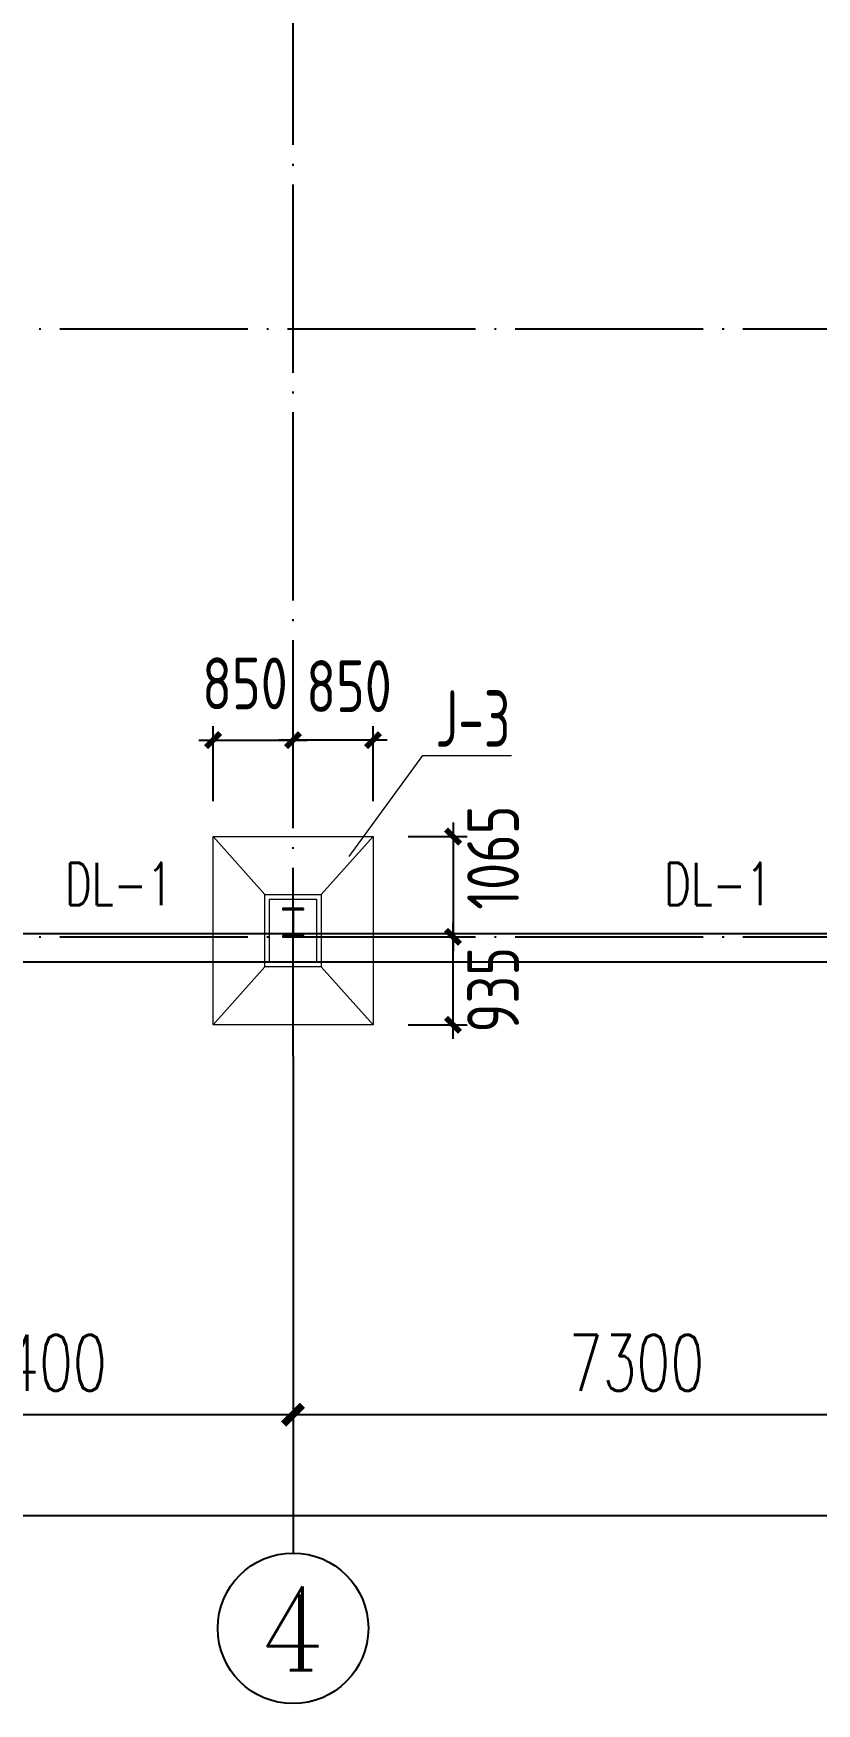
# Model space of a CAD drawing. Extents: x -89996 to 1006241, y -2176 to 440573.
# Drawn here: x 118383 to 126706, y 113487 to 131234 of the extents above; entities that cross this region are included whole.
import ezdxf
from ezdxf.enums import TextEntityAlignment as Align

# ---------------------------------------------------------------- set-up
doc = ezdxf.new("R2010")
doc.units = 0
doc.header["$LTSCALE"] = 1000
doc.header["$MEASUREMENT"] = 0
doc.linetypes.add('DOTE', pattern=[2.42, 2, -0.2, 0.02, -0.2])
for name, color, linetype in [('AXIS', 3, 'Continuous'), ('AXIS_TEXT', 7, 'Continuous'), ('DOTE', 1, 'DOTE'), ('GZ', 50, 'Continuous'), ('WALL', 9, 'Continuous'), ('图层7', 7, 'Continuous'), ('承台', 2, 'Continuous')]:
    doc.layers.add(name, color=color, linetype=linetype)
for name, color, linetype, lineweight in [('BASE_SING', 7, 'Continuous', 0), ('BASE_SING_DIM', 3, 'Continuous', 0), ('BASE_SING_NUM', 7, 'Continuous', 0)]:
    doc.layers.add(name, color=color, linetype=linetype, lineweight=lineweight)
doc.styles.add('_TCH_AXIS', font='COMPLEX', dxfattribs={"bigfont": 'GBCBIG'})
doc.styles.add('_TCH_DIM_T3', font='SIMPLEX', dxfattribs={"width": 0.705882, "bigfont": 'GBCBIG'})
doc.styles.add('COMPLEX', font='COMPLEX')
doc.styles.add('TSSD_Dimension', font='Tssdeng.shx', dxfattribs={"width": 0.8, "bigfont": 'hztxt.shx'})
doc.dimstyles.new('_TCH_ARCH&&200', dxfattribs={"dimtxt": 595, "dimasz": 200, "dimexe": 500, "dimexo": 600, "dimgap": 252.5, "dimtad": 1, "dimdec": 0, "dimzin": 0, "dimdsep": 46, "dimtxsty": '_TCH_DIM_T3', "dimblk": 'ARCHTICK', "dimcen": 0.09, "dimclrt": 7, "dimazin": 2, "dimtfac": 1, "dimtdec": 0, "dimtix": 1, "dimtmove": 2, "dimatfit": 3, "dimfxl": 0, "dimtolj": 1, "dimtzin": 0, "dimarcsym": 0})
doc.dimstyles.new('TCH-200-1', dxfattribs={"dimtxt": 595, "dimasz": 200, "dimexe": 500, "dimexo": 600, "dimgap": 252.5, "dimtad": 1, "dimdec": 0, "dimzin": 0, "dimdsep": 46, "dimtxsty": '_TCH_DIM_T3', "dimblk": 'ARCHTICK', "dimcen": 0.09, "dimclrd": 3, "dimclre": 3, "dimclrt": 7, "dimazin": 2, "dimtfac": 1, "dimtdec": 0, "dimtix": 1, "dimtmove": 2, "dimatfit": 3, "dimfxl": 0, "dimtolj": 1, "dimtzin": 0, "dimarcsym": 0})
doc.dimstyles.new('TSSD_150_150', dxfattribs={"dimtxt": 550, "dimasz": 150, "dimexe": 150, "dimexo": 375, "dimgap": 150, "dimtad": 1, "dimdec": 0, "dimzin": 0, "dimdsep": 46, "dimtxsty": 'TSSD_Dimension', "dimblk": 'ARCHTICK', "dimcen": 0, "dimdle": 150, "dimclrd": 256, "dimclre": 256, "dimclrt": 7, "dimadec": 0, "dimazin": 0, "dimtfac": 1, "dimtdec": 0, "dimtix": 1, "dimtmove": 2, "dimatfit": 3, "dimfxl": 0, "dimtolj": 1, "dimtzin": 0, "dimarcsym": 0})

# ---------------------------------------------------------------- blocks, each defined once
blk = doc.blocks.new('_AXISO')
blk.add_circle((0, 0), 0.5)
at = {"layer": 'AXIS_TEXT', "style": 'COMPLEX', "width": 1.041667}
blk.add_attdef('A', text='', height=0.56, dxfattribs=at).set_placement((-0.25, -0.28), (0.25, -0.28), align=Align.FIT)
blk = doc.blocks.new('_ArchTick')
at = {"color": 0, "linetype": 'ByBlock', "const_width": 0.4}
blk.add_lwpolyline([(-0.5, -0.5), (0.5, 0.5)], dxfattribs=at)
blk = doc.blocks.new('*D3007')
at = {"layer": 'AXIS', "color": 0, "lineweight": -2, "transparency": 16777216}
for p, q in [((11840, -627), (11840, -4337)), ((17240, -627), (17240, -4337)), ((11840, -3837), (17240, -3837))]:
    blk.add_line(p, q, dxfattribs=at)
at = {"layer": 'Defpoints', "color": 0, "transparency": 16777216}
for p in [(11840, -27), (17240, -27), (17240, -3837)]:
    blk.add_point(p, dxfattribs=at)
at = {"layer": 'AXIS', "color": 0, "lineweight": -2, "transparency": 16777216, "xscale": 200, "yscale": 200, "zscale": 200, "rotation": 180}
blk.add_blockref('_ArchTick', (11840, -3837), dxfattribs=at)
at = {"layer": 'AXIS', "color": 0, "lineweight": -2, "transparency": 16777216, "xscale": 200, "yscale": 200, "zscale": 200}
blk.add_blockref('_ArchTick', (17240, -3837), dxfattribs=at)
at = {"layer": 'AXIS', "color": 7, "transparency": 16777216, "insert": (14540, -3287), "char_height": 595, "attachment_point": 5, "style": '_TCH_DIM_T3'}
blk.add_mtext('\\A1;5400', dxfattribs=at)
blk = doc.blocks.new('*D3008')
at = {"layer": 'AXIS', "color": 0, "lineweight": -2, "transparency": 16777216}
for p, q in [((17240, -627), (17240, -4337)), ((24540, -627), (24540, -4337)), ((17240, -3837), (24540, -3837))]:
    blk.add_line(p, q, dxfattribs=at)
at = {"layer": 'Defpoints', "color": 0, "transparency": 16777216}
for p in [(17240, -27), (24540, -27), (24540, -3837)]:
    blk.add_point(p, dxfattribs=at)
at = {"layer": 'AXIS', "color": 0, "lineweight": -2, "transparency": 16777216, "xscale": 200, "yscale": 200, "zscale": 200, "rotation": 180}
blk.add_blockref('_ArchTick', (17240, -3837), dxfattribs=at)
at = {"layer": 'AXIS', "color": 0, "lineweight": -2, "transparency": 16777216, "xscale": 200, "yscale": 200, "zscale": 200}
blk.add_blockref('_ArchTick', (24540, -3837), dxfattribs=at)
at = {"layer": 'AXIS', "color": 7, "transparency": 16777216, "insert": (20890, -3287), "char_height": 595, "attachment_point": 5, "style": '_TCH_DIM_T3'}
blk.add_mtext('\\A1;7300', dxfattribs=at)
blk = doc.blocks.new('*D280')
at = {"layer": 'Defpoints', "color": 0, "transparency": 16777216}
for p in [(105382, 121395), (193902, 121395), (193902, 115486)]:
    blk.add_point(p, dxfattribs=at)
at = {"layer": 'WALL', "color": 3, "lineweight": -2, "transparency": 16777216}
for p, q in [((105382, 120795), (105382, 114986)), ((193902, 120795), (193902, 114986)), ((105382, 115486), (193902, 115486))]:
    blk.add_line(p, q, dxfattribs=at)
at = {"layer": 'WALL', "color": 3, "lineweight": -2, "transparency": 16777216, "xscale": 200, "yscale": 200, "zscale": 200, "rotation": 180}
blk.add_blockref('_ArchTick', (105382, 115486), dxfattribs=at)
at = {"layer": 'WALL', "color": 3, "lineweight": -2, "transparency": 16777216, "xscale": 200, "yscale": 200, "zscale": 200}
blk.add_blockref('_ArchTick', (193902, 115486), dxfattribs=at)
at = {"layer": 'WALL', "color": 7, "transparency": 16777216, "insert": (149642, 116036), "char_height": 595, "attachment_point": 5, "style": '_TCH_DIM_T3'}
blk.add_mtext('\\A1;88520', dxfattribs=at)
blk = doc.blocks.new('*D1897')
at = {"layer": 'BASE_SING_DIM', "lineweight": -2, "transparency": 16777216}
for p, q in [((120292, 123075), (120292, 123874)), ((121142, 123075), (121142, 123874)), ((120142, 123724), (121292, 123724))]:
    blk.add_line(p, q, dxfattribs=at)
at = {"layer": 'Defpoints', "color": 0, "transparency": 16777216}
for p in [(121142, 123724), (120292, 122700), (121142, 122700)]:
    blk.add_point(p, dxfattribs=at)
at = {"layer": 'BASE_SING_DIM', "lineweight": -2, "transparency": 16777216, "xscale": 150, "yscale": 150, "zscale": 150, "rotation": 180}
blk.add_blockref('_ArchTick', (120292, 123724), dxfattribs=at)
at = {"layer": 'BASE_SING_DIM', "lineweight": -2, "transparency": 16777216, "xscale": 150, "yscale": 150, "zscale": 150}
blk.add_blockref('_ArchTick', (121142, 123724), dxfattribs=at)
at = {"layer": 'BASE_SING_DIM', "color": 7, "transparency": 16777216, "insert": (120631, 124327), "char_height": 550, "attachment_point": 5, "style": 'TSSD_Dimension'}
blk.add_mtext('\\A1;850', dxfattribs=at)
blk = doc.blocks.new('*D1898')
at = {"layer": 'BASE_SING_DIM', "lineweight": -2, "transparency": 16777216}
for p, q in [((121142, 123075), (121142, 123874)), ((121992, 123075), (121992, 123874)), ((122142, 123724), (120992, 123724))]:
    blk.add_line(p, q, dxfattribs=at)
at = {"layer": 'Defpoints', "color": 0, "transparency": 16777216}
for p in [(121142, 123724), (121142, 122700), (121992, 122700)]:
    blk.add_point(p, dxfattribs=at)
at = {"layer": 'BASE_SING_DIM', "lineweight": -2, "transparency": 16777216, "xscale": 150, "yscale": 150, "zscale": 150, "rotation": 180}
blk.add_blockref('_ArchTick', (121142, 123724), dxfattribs=at)
at = {"layer": 'BASE_SING_DIM', "lineweight": -2, "transparency": 16777216, "xscale": 150, "yscale": 150, "zscale": 150}
blk.add_blockref('_ArchTick', (121992, 123724), dxfattribs=at)
at = {"layer": 'BASE_SING_DIM', "color": 7, "transparency": 16777216, "insert": (121737, 124298), "char_height": 550, "attachment_point": 5, "style": 'TSSD_Dimension'}
blk.add_mtext('\\A1;850', dxfattribs=at)
blk = doc.blocks.new('*D1899')
at = {"layer": 'BASE_SING_DIM', "lineweight": -2, "transparency": 16777216}
for p, q in [((122843, 122850), (122843, 121485)), ((122367, 122700), (122993, 122700)), ((122367, 121635), (122993, 121635))]:
    blk.add_line(p, q, dxfattribs=at)
at = {"layer": 'Defpoints', "color": 0, "transparency": 16777216}
for p in [(121992, 122700), (121992, 121635), (122843, 121635)]:
    blk.add_point(p, dxfattribs=at)
at = {"layer": 'BASE_SING_DIM', "lineweight": -2, "transparency": 16777216, "xscale": 150, "yscale": 150, "zscale": 150}
for p, rotation in [((122843, 122700), 90), ((122843, 121635), 270)]:
    blk.add_blockref('_ArchTick', p, dxfattribs=dict(at, rotation=rotation))
at = {"layer": 'BASE_SING_DIM', "color": 7, "transparency": 16777216, "insert": (123268, 122476), "char_height": 550, "attachment_point": 5, "rotation": 90, "style": 'TSSD_Dimension'}
blk.add_mtext('\\A1;1065', dxfattribs=at)
blk = doc.blocks.new('*D1900')
at = {"layer": 'BASE_SING_DIM', "lineweight": -2, "transparency": 16777216}
for p, q in [((122843, 120550), (122843, 121785)), ((122367, 121635), (122993, 121635)), ((122367, 120700), (122993, 120700))]:
    blk.add_line(p, q, dxfattribs=at)
at = {"layer": 'Defpoints', "color": 0, "transparency": 16777216}
for p in [(121992, 121635), (122843, 121635), (121992, 120700)]:
    blk.add_point(p, dxfattribs=at)
at = {"layer": 'BASE_SING_DIM', "lineweight": -2, "transparency": 16777216, "xscale": 150, "yscale": 150, "zscale": 150}
for p, rotation in [((122843, 121635), 90), ((122843, 120700), 270)]:
    blk.add_blockref('_ArchTick', p, dxfattribs=dict(at, rotation=rotation))
at = {"layer": 'BASE_SING_DIM', "color": 7, "transparency": 16777216, "insert": (123268, 121072), "char_height": 550, "attachment_point": 5, "rotation": 90, "style": 'TSSD_Dimension'}
blk.add_mtext('\\A1;935', dxfattribs=at)
blk = doc.blocks.new('A$C3A647AB8')
at = {"layer": 'AXIS'}
blk.add_line((17240, -26.8), (17240, -5307.8), dxfattribs=at)
at = {"layer": 'DOTE'}
for p, q in [((17240, -26.8), (17240, 41826.8)), ((240, 7700), (91240, 7700)), ((240, 1240), (91240, 1240))]:
    blk.add_line(p, q, dxfattribs=at)
at = {"layer": 'GZ'}
blk.add_lwpolyline([(17350, 1540), (17130, 1540), (17130, 1530), (17233.1, 1530), (17237, 1525), (17237, 1254.6), (17233.1, 1250), (17130, 1250), (17130, 1240), (17350, 1240), (17350, 1250), (17247, 1250), (17243, 1254.5), (17243, 1525), (17247, 1530), (17350, 1530), (17350, 1540)], close=True, dxfattribs=at)
at = {"layer": 'AXIS'}
ref = blk.add_blockref('_AXISO', (17240, -6107.8), dxfattribs=dict(at, xscale=1600, yscale=1600, zscale=1600))
ref.add_attrib('A', '4', dxfattribs={"layer": 'AXIS_TEXT', "height": 890.9, "style": '_TCH_AXIS'}).set_placement((16900.6, -6553.2), (17579.4, -6553.2), align=Align.FIT)
for p1, p2, picture, middle in [((11840, -26.8), (17240, -26.8), '*D3007', (14540, -3286.6)), ((17240, -26.8), (24540, -26.8), '*D3008', (20890, -3286.6))]:
    dim = blk.add_aligned_dim(p1=p1, p2=p2, distance=-3809.8, dimstyle='_TCH_ARCH&&200', dxfattribs=at)
    dim.commit()
    dim.dimension.update_dxf_attribs({"geometry": picture, "text_midpoint": middle})

msp = doc.modelspace()

# ---------------------------------------------------------------- linework, layer by layer
for points in [[(105112.37, 161514.67), (194172.37, 161514.67), (194172.37, 121364.92), (105112.37, 121364.92)], [(105412.37, 161214.67), (193872.37, 161214.67), (193872.37, 121664.92), (105412.37, 121664.92)]]:
    msp.add_lwpolyline(points, close=True)
at = {"layer": 'BASE_SING'}
for p, q in [((120842.37, 122084.67), (120292.37, 122699.8)), ((121442.37, 122084.67), (121992.37, 122699.8)), ((120842.37, 121314.92), (120292.37, 120699.8)), ((121442.37, 121314.92), (121992.37, 120699.8))]:
    msp.add_line(p, q, dxfattribs=at)
for points in [[(120292.37, 120699.8), (120292.37, 122699.8), (121992.37, 122699.8), (121992.37, 120699.8)], [(121442.37, 121314.92), (120842.37, 121314.92), (120842.37, 122084.67), (121442.37, 122084.67)], [(121392.37, 121364.92), (120892.37, 121364.92), (120892.37, 122034.67), (121392.37, 122034.67)]]:
    msp.add_lwpolyline(points, close=True, dxfattribs=at)
at = {"layer": 'BASE_SING_NUM'}
for p, q in [((121737.64, 122488.29), (122522.1, 123560.51)), ((122522.1, 123560.51), (123462.17, 123560.51))]:
    msp.add_line(p, q, dxfattribs=at)

# ---------------------------------------------------------------- block references
at = {"layer": 'WALL'}
msp.add_blockref('A$C3A647AB8', (103902.38, 120394.92), dxfattribs=at)

# ---------------------------------------------------------------- texts
at = {"layer": '图层7', "style": 'TSSD_Dimension', "width": 0.7}
msp.add_text('J-3', height=600, dxfattribs=at).set_placement((122655.3, 123653.74))
at = {"layer": '承台', "color": 7, "style": '_TCH_DIM_T3', "width": 0.705882}
for p in [(118717.86, 121971.41), (125085.19, 121971.41)]:
    msp.add_text('DL-1', height=450, dxfattribs=at).set_placement(p)

# ---------------------------------------------------------------- dimensions: what is measured, and where the dimension line sits
at = {"layer": 'BASE_SING_DIM'}
dim = msp.add_linear_dim(base=(121142.37, 123723.57), p1=(120292.37, 122699.8), p2=(121142.37, 122699.8), dimstyle='TSSD_150_150', dxfattribs=at)
dim.commit()
dim.dimension.update_dxf_attribs({"geometry": '*D1897', "text_midpoint": (120631.4, 124327.42), "dimtype": 128})
for base, p1, p2, angle, picture, middle in [((121142.37, 123723.57), (121992.37, 122699.8), (121142.37, 122699.8), 180, '*D1898', (121736.9, 124298.08)), ((122843.1, 121634.92), (121992.37, 122699.8), (121992.37, 121634.92), 270, '*D1899', (123268.1, 122475.53)), ((122843.1, 121634.92), (121992.37, 120699.8), (121992.37, 121634.92), 90, '*D1900', (123268.1, 121072.46))]:
    dim = msp.add_linear_dim(base=base, p1=p1, p2=p2, angle=angle, dimstyle='TSSD_150_150', dxfattribs=at)
    dim.commit()
    dim.dimension.update_dxf_attribs({"geometry": picture, "text_midpoint": middle, "dimtype": 128})
at = {"layer": 'WALL'}
dim = msp.add_linear_dim(base=(193902.37, 115486.38), p1=(105382.37, 121394.92), p2=(193902.37, 121394.92), dimstyle='TCH-200-1', dxfattribs=at)
dim.commit()
dim.dimension.update_dxf_attribs({"geometry": '*D280', "text_midpoint": (149642.37, 116036.38)})

doc.saveas('drawing.dxf')
